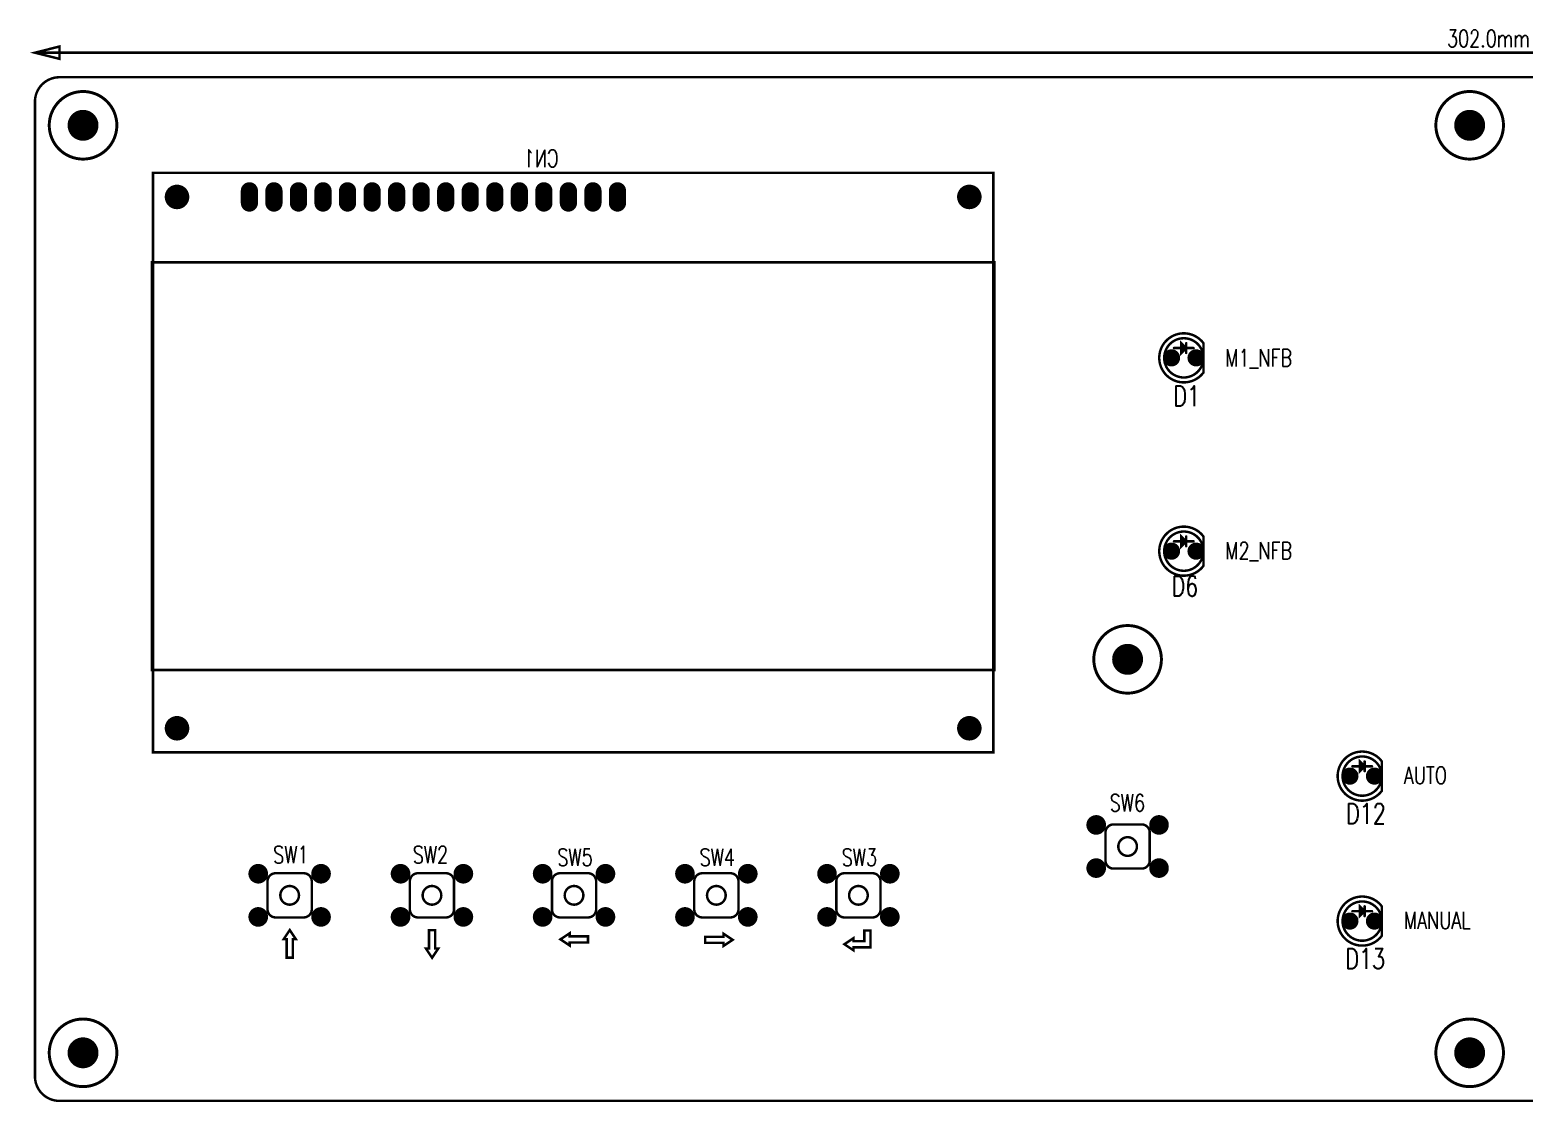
# Model space of a CAD drawing. Extents: x -1 to 307, y -1 to 111.
# Drawn here: x -0.5 to 154.1, y -0.1 to 110.9 of the extents above; entities that cross this region are included whole.
import ezdxf

# ---------------------------------------------------------------- set-up
doc = ezdxf.new("R2010")
doc.units = 0
doc.linetypes.add('TRMIDX_2048', pattern=[2, 1, 1])
doc.layers.get('0').update_dxf_attribs({"linetype": 'CONTINUOUS'})
for name, color, linetype in [('2D_LINE_01', 2, 'CONTINUOUS'), ('2D_LINE_02', 210, 'CONTINUOUS'), ('BOARD_CUTOUT_00', 183, 'CONTINUOUS'), ('BOARD_OUTLINE_00', 183, 'CONTINUOUS'), ('DIMENSION1_24', 183, 'CONTINUOUS'), ('DIMENSION3_24', 183, 'CONTINUOUS'), ('DIMENSION4_24', 183, 'CONTINUOUS'), ('DIMENSION7_24', 183, 'CONTINUOUS'), ('DRIL_PLTE_THRU_01', 106, 'CONTINUOUS'), ('DRIL_PLTE_THRU_02', 16, 'CONTINUOUS'), ('DRIL_SYMBOL', 183, 'CONTINUOUS'), ('PADS_BOT', 1, 'CONTINUOUS'), ('PADS_INNER', 112, 'CONTINUOUS'), ('PADS_TOP', 112, 'CONTINUOUS'), ('PART_NAME_01', 254, 'CONTINUOUS'), ('PART_NAME_02', 34, 'CONTINUOUS'), ('PART_TOP_2DLINE_00', 254, 'CONTINUOUS'), ('TEXT_24', 4, 'CONTINUOUS'), ('TEXT_26', 254, 'CONTINUOUS')]:
    doc.layers.add(name, color=color, linetype=linetype)
doc.styles.add('W0$15', font='simplex', dxfattribs={"width": 0.75})
doc.styles.add('W0$199898', font='simplex', dxfattribs={"width": 0.75})
doc.styles.add('W0$254', font='simplex', dxfattribs={"width": 0.75})

# ---------------------------------------------------------------- blocks, each defined once
blk = doc.blocks.new('SMOOTH_0$254')
at = {"const_width": 0.127}
blk.add_lwpolyline([(-0.0635, 0, 1), (0.0635, 0, 1)], format="xyb", close=True, dxfattribs=at)
blk = doc.blocks.new('BOARD_3')
at = {"layer": 'BOARD_CUTOUT_00', "const_width": 0.254}
blk.add_lwpolyline([(12.1158, -43.146), (99.314, -43.146), (99.314, -85.3608), (12.1158, -85.3608)], close=True, dxfattribs=at)
at = {"layer": 'BOARD_OUTLINE_00', "const_width": 0.254}
blk.add_lwpolyline([(302.006, -127.46, -0.41421356), (299.466, -130), (2.54, -130, -0.41421356), (0, -127.46), (0, -26.5458, -0.41421356), (2.54, -24.0058), (299.466, -24.0058, -0.41421356), (302.006, -26.5458)], format="xyb", close=True, dxfattribs=at)
at = {"layer": 'BOARD_CUTOUT_00'}
for p in [(12.1158, -43.146), (99.314, -43.146), (12.1158, -85.3608), (99.314, -85.3608)]:
    blk.add_blockref('SMOOTH_0$254', p, dxfattribs=at)
at = {"layer": 'BOARD_OUTLINE_00'}
for p in [(302.006, -127.46), (299.466, -130)]:
    blk.add_blockref('SMOOTH_0$254', p, dxfattribs=at)
blk = doc.blocks.new('DRAWING_18')
at = {"layer": '2D_LINE_01', "const_width": 0.254}
blk.add_lwpolyline([(0, 0), (0, 0.635), (-1.905, 0.635), (-1.905, 0.9525), (-2.8575, 0.3175), (-1.905, -0.3175), (-1.905, 0)], close=True, dxfattribs=at)
at = {"layer": '2D_LINE_01'}
for p in [(-2.8575, 0.3175), (-1.905, 0.9525), (-1.905, 0.635), (-1.905, 0), (0, 0.635), (0, 0), (-1.905, -0.3175)]:
    blk.add_blockref('SMOOTH_0$254', p, dxfattribs=at)
blk = doc.blocks.new('DRAWING_19')
at = {"layer": '2D_LINE_01', "const_width": 0.254}
blk.add_lwpolyline([(0, 0), (0, 1.74625), (-0.635, 1.74625), (-0.635, 0.635), (-1.74625, 0.635), (-1.74625, 0.9525), (-2.69875, 0.3175), (-1.74625, -0.3175), (-1.74625, 0)], close=True, dxfattribs=at)
at = {"layer": '2D_LINE_01'}
for p in [(-0.635, 1.74625), (0, 1.74625), (-2.69875, 0.3175), (-1.74625, 0.9525), (-1.74625, 0.635), (-1.74625, 0), (-0.635, 0.635), (0, 0), (-1.74625, -0.3175)]:
    blk.add_blockref('SMOOTH_0$254', p, dxfattribs=at)
blk = doc.blocks.new('DRAWING_20')
at = {"layer": '2D_LINE_01', "const_width": 0.254}
blk.add_lwpolyline([(0, 0), (0, -0.635), (1.905, -0.635), (1.905, -0.9525), (2.8575, -0.3175), (1.905, 0.3175), (1.905, 0)], close=True, dxfattribs=at)
at = {"layer": '2D_LINE_01'}
for p in [(0, 0), (1.905, 0.3175), (1.905, 0), (0, -0.635), (1.905, -0.635), (1.905, -0.9525), (2.8575, -0.3175)]:
    blk.add_blockref('SMOOTH_0$254', p, dxfattribs=at)
blk = doc.blocks.new('DRAWING_21')
at = {"layer": '2D_LINE_01', "const_width": 0.254}
blk.add_lwpolyline([(0, 0), (0.635, 0), (0.635, 1.905), (0.9525, 1.905), (0.3175, 2.8575), (-0.3175, 1.905), (0, 1.905)], close=True, dxfattribs=at)
at = {"layer": '2D_LINE_01'}
for p in [(-0.3175, 1.905), (0, 1.905), (0.3175, 2.8575), (0.635, 1.905), (0.9525, 1.905), (0, 0), (0.635, 0)]:
    blk.add_blockref('SMOOTH_0$254', p, dxfattribs=at)
blk = doc.blocks.new('DRAWING_22')
at = {"layer": '2D_LINE_01', "const_width": 0.254}
blk.add_lwpolyline([(0, 0), (-0.635, 0), (-0.635, -1.905), (-0.9525, -1.905), (-0.3175, -2.8575), (0.3175, -1.905), (0, -1.905)], close=True, dxfattribs=at)
at = {"layer": '2D_LINE_01'}
for p in [(-0.635, 0), (0, 0), (-0.9525, -1.905), (-0.635, -1.905), (-0.3175, -2.8575), (0, -1.905), (0.3175, -1.905)]:
    blk.add_blockref('SMOOTH_0$254', p, dxfattribs=at)
blk = doc.blocks.new('DRAWING_35')
at = {"layer": '2D_LINE_02', "const_width": 0.254}
blk.add_lwpolyline([(0.2286, 0.3048), (87.4268, 0.3048), (87.4268, 42.5196), (0.2286, 42.5196)], close=True, dxfattribs=at)
at = {"layer": '2D_LINE_02'}
for p in [(0.2286, 42.5196), (87.4268, 42.5196), (0.2286, 0.3048), (87.4268, 0.3048)]:
    blk.add_blockref('SMOOTH_0$254', p, dxfattribs=at)
blk = doc.blocks.new('DRAWING_36')
at = {"layer": '2D_LINE_02', "const_width": 0.254}
blk.add_lwpolyline([(0, 0), (86.995, 0), (86.995, 59.9948), (0, 59.9948)], close=True, dxfattribs=at)
at = {"layer": '2D_LINE_02'}
for p in [(0, 59.9948), (86.995, 59.9948), (0, 0), (86.995, 0)]:
    blk.add_blockref('SMOOTH_0$254', p, dxfattribs=at)
blk = doc.blocks.new('D_1DAEFAA_57')
at = {"layer": 'DIMENSION1_24', "linetype": 'TRMIDX_2048', "const_width": 0.254}
blk.add_lwpolyline([(0, 0), (-302.01, 0)], dxfattribs=at)
at = {"layer": 'DIMENSION3_24', "linetype": 'TRMIDX_2048', "const_width": 0.254}
blk.add_lwpolyline([(0, 0), (-2.54, -0.64), (-2.54, 0.64)], close=True, dxfattribs=at)
at = {"layer": 'DIMENSION4_24', "linetype": 'TRMIDX_2048', "const_width": 0.254}
blk.add_lwpolyline([(-302.01, 0), (-299.47, 0.64), (-299.47, -0.64)], close=True, dxfattribs=at)
at = {"layer": 'DIMENSION7_24', "linetype": 'TRMIDX_2048', "const_width": 0.0254}
for points in [[(-302.01, 0), (-302.01, 0)], [(0, 0), (0, 0)]]:
    blk.add_lwpolyline(points, dxfattribs=at)
at = {"layer": 'TEXT_24', "style": 'W0$254', "width": 0.75}
blk.add_text('302.0mm', height=1.778, dxfattribs=at).set_placement((-155.83, 0.58))
blk = doc.blocks.new('PART_BODY_TOP_17')
at = {"layer": 'PART_TOP_2DLINE_00', "const_width": 0.254}
for points in [[(-2.286, 1.524, -0.36397023), (-1.524, 2.286), (1.524, 2.286, -0.36397023), (2.286, 1.524), (2.286, -1.524, -0.36397023), (1.524, -2.286), (-1.524, -2.286, -0.36397023), (-2.286, -1.524)], [(0.9652, -0.0254, 1), (-0.9652, 0.0254, 1)]]:
    blk.add_lwpolyline(points, format="xyb", close=True, dxfattribs=at)
at = {"layer": 'PART_TOP_2DLINE_00'}
for p in [(-2.286, 1.524), (-1.524, 2.286), (1.524, 2.286), (2.286, 1.524), (-2.286, -1.524), (2.286, -1.524), (-1.524, -2.286), (1.524, -2.286)]:
    blk.add_blockref('SMOOTH_0$254', p, dxfattribs=at)
blk = doc.blocks.new('DRIL_SYMBOL_1$1938')
at = {"layer": 'DRIL_SYMBOL', "const_width": 0.0508}
for points in [[(-0.254, 0), (0.254, 0)], [(0, -0.254), (0, 0.254)]]:
    blk.add_lwpolyline(points, dxfattribs=at)
blk = doc.blocks.new('DRIL_HOLE_1$1938')
at = {"const_width": 0.5969}
blk.add_lwpolyline([(-0.29845, 0, 1), (0.29845, 0, 1)], format="xyb", close=True, dxfattribs=at)
blk.add_blockref('DRIL_SYMBOL_1$1938', (0, 0))
blk = doc.blocks.new('PAD_0')
at = {"const_width": 1.016}
blk.add_lwpolyline([(0, -0.508, 1), (0, 0.508, 1)], format="xyb", close=True, dxfattribs=at)
blk = doc.blocks.new('STK_TOP_40')
at = {"layer": 'DRIL_PLTE_THRU_01'}
blk.add_blockref('DRIL_HOLE_1$1938', (0, 0), dxfattribs=at)
at = {"layer": 'DRIL_PLTE_THRU_02'}
blk.add_blockref('DRIL_HOLE_1$1938', (0, 0), dxfattribs=at)
at = {"layer": 'PADS_BOT'}
blk.add_blockref('PAD_0', (0, 0), dxfattribs=at)
at = {"layer": 'PADS_INNER'}
blk.add_blockref('PAD_0', (0, 0), dxfattribs=at)
at = {"layer": 'PADS_TOP'}
blk.add_blockref('PAD_0', (0, 0), dxfattribs=at)
blk = doc.blocks.new('SYM_TOP_11')
for name, p in [('STK_TOP_40', (-3.2512, 2.2352)), ('STK_TOP_40', (3.2512, 2.2352)), ('PART_BODY_TOP_17', (0, 0)), ('STK_TOP_40', (-3.2512, -2.2352)), ('STK_TOP_40', (3.2512, -2.2352))]:
    blk.add_blockref(name, p)
blk = doc.blocks.new('PART_TOP_5')
blk.add_blockref('SYM_TOP_11', (0, 0))
at = {"layer": 'PART_NAME_01', "style": 'W0$254', "width": 0.75}
blk.add_text('SW6', height=1.778, dxfattribs=at).set_placement((-1.8542, 3.6322))
blk = doc.blocks.new('PART_TOP_7')
blk.add_blockref('SYM_TOP_11', (0, 0))
at = {"layer": 'PART_NAME_01', "style": 'W0$254', "width": 0.75}
blk.add_text('SW1', height=1.778, dxfattribs=at).set_placement((-1.7018, 3.3274))
blk = doc.blocks.new('PART_TOP_8')
blk.add_blockref('SYM_TOP_11', (0, 0))
at = {"layer": 'PART_NAME_01', "style": 'W0$254', "width": 0.75}
blk.add_text('SW2', height=1.778, dxfattribs=at).set_placement((-1.9812, 3.3274))
blk = doc.blocks.new('PART_TOP_9')
blk.add_blockref('SYM_TOP_11', (0, 0))
at = {"layer": 'PART_NAME_01', "style": 'W0$254', "width": 0.75}
blk.add_text('SW3', height=1.778, dxfattribs=at).set_placement((-1.7272, 3.048))
blk = doc.blocks.new('PART_TOP_10')
blk.add_blockref('SYM_TOP_11', (0, 0))
at = {"layer": 'PART_NAME_01', "style": 'W0$254', "width": 0.75}
blk.add_text('SW4', height=1.778, dxfattribs=at).set_placement((-1.7272, 3.048))
blk = doc.blocks.new('PART_TOP_11')
blk.add_blockref('SYM_TOP_11', (0, 0))
at = {"layer": 'PART_NAME_01', "style": 'W0$254', "width": 0.75}
blk.add_text('SW5', height=1.778, dxfattribs=at).set_placement((-1.7272, 3.048))
blk = doc.blocks.new('PART_BODY_TOP_33')
at = {"layer": 'PART_TOP_2DLINE_00', "const_width": 0.305}
blk.add_lwpolyline([(3.5, 0, 1), (-3.5, 0, 1)], format="xyb", close=True, dxfattribs=at)
blk = doc.blocks.new('DRIL_SYMBOL_3$2')
at = {"layer": 'DRIL_SYMBOL', "const_width": 0.0508}
for points in [[(-0.254, 0), (0.254, 0)], [(0, -0.254), (0, 0.254)]]:
    blk.add_lwpolyline(points, dxfattribs=at)
blk = doc.blocks.new('DRIL_HOLE_3$2')
at = {"const_width": 1.6}
blk.add_lwpolyline([(-0.8, 0, 1), (0.8, 0, 1)], format="xyb", close=True, dxfattribs=at)
blk.add_blockref('DRIL_SYMBOL_3$2', (0, 0))
blk = doc.blocks.new('PAD_1')
at = {"const_width": 1.6}
blk.add_lwpolyline([(0, -0.8, 1), (0, 0.8, 1)], format="xyb", close=True, dxfattribs=at)
blk = doc.blocks.new('STK_TOP_73')
at = {"layer": 'DRIL_PLTE_THRU_01'}
blk.add_blockref('DRIL_HOLE_3$2', (0, 0), dxfattribs=at)
at = {"layer": 'DRIL_PLTE_THRU_02'}
blk.add_blockref('DRIL_HOLE_3$2', (0, 0), dxfattribs=at)
at = {"layer": 'PADS_BOT'}
blk.add_blockref('PAD_1', (0, 0), dxfattribs=at)
at = {"layer": 'PADS_INNER'}
blk.add_blockref('PAD_1', (0, 0), dxfattribs=at)
at = {"layer": 'PADS_TOP'}
blk.add_blockref('PAD_1', (0, 0), dxfattribs=at)
blk = doc.blocks.new('SYM_TOP_14')
for name in ['PART_BODY_TOP_33', 'STK_TOP_73']:
    blk.add_blockref(name, (0, 0))
blk = doc.blocks.new('PART_TOP_16')
blk.add_blockref('SYM_TOP_14', (0, 0))
blk = doc.blocks.new('PART_TOP_17')
blk.add_blockref('SYM_TOP_14', (0, 0))
blk = doc.blocks.new('PART_BODY_TOP_34')
at = {"layer": 'PART_TOP_2DLINE_00', "const_width": 0.254}
for points in [[(2.032, -1.524, -3.0017373), (2.032, 1.524)], [(2.032, 0, 1), (-2.032, 0, 1)]]:
    blk.add_lwpolyline(points, format="xyb", close=True, dxfattribs=at)
for points in [[(-0.254, 1.524), (-0.254, 0.508), (0.254, 1.016), (-0.254, 1.524)], [(0.254, 1.524), (0.254, 0.508)], [(-1.016, 1.016), (1.016, 1.016)], [(-0.254, 1.27), (-0.254, 0.762), (0, 1.016), (-0.254, 1.27)]]:
    blk.add_lwpolyline(points, dxfattribs=at)
at = {"layer": 'PART_TOP_2DLINE_00'}
for p in [(-0.254, 1.524), (-0.254, 1.524), (0.254, 1.524), (2.032, 1.524), (-1.016, 1.016), (-0.254, 1.27), (-0.254, 1.27), (-0.254, 0.762), (-0.254, 0.508), (0, 1.016), (0.254, 1.016), (0.254, 0.508), (1.016, 1.016), (2.032, -1.524)]:
    blk.add_blockref('SMOOTH_0$254', p, dxfattribs=at)
blk = doc.blocks.new('DRIL_SYMBOL_0$9398')
at = {"layer": 'DRIL_SYMBOL', "const_width": 0.0508}
for points in [[(-0.254, 0), (0.254, 0)], [(0, -0.254), (0, 0.254)]]:
    blk.add_lwpolyline(points, dxfattribs=at)
blk = doc.blocks.new('DRIL_HOLE_0$9398')
at = {"const_width": 0.4699}
blk.add_lwpolyline([(-0.23495, 0, 1), (0.23495, 0, 1)], format="xyb", close=True, dxfattribs=at)
blk.add_blockref('DRIL_SYMBOL_0$9398', (0, 0))
blk = doc.blocks.new('PAD_2')
at = {"const_width": 0.889}
blk.add_lwpolyline([(0, -0.4445, 1), (0, 0.4445, 1)], format="xyb", close=True, dxfattribs=at)
blk = doc.blocks.new('STK_TOP_41')
at = {"layer": 'DRIL_PLTE_THRU_01'}
blk.add_blockref('DRIL_HOLE_0$9398', (0, 0), dxfattribs=at)
at = {"layer": 'DRIL_PLTE_THRU_02'}
blk.add_blockref('DRIL_HOLE_0$9398', (0, 0), dxfattribs=at)
at = {"layer": 'PADS_BOT'}
blk.add_blockref('PAD_2', (0, 0), dxfattribs=at)
at = {"layer": 'PADS_INNER'}
blk.add_blockref('PAD_2', (0, 0), dxfattribs=at)
at = {"layer": 'PADS_TOP'}
blk.add_blockref('PAD_2', (0, 0), dxfattribs=at)
blk = doc.blocks.new('SYM_TOP_15')
for name, p in [('PART_BODY_TOP_34', (0, 0)), ('STK_TOP_41', (-1.27, 0)), ('STK_TOP_41', (1.27, 0))]:
    blk.add_blockref(name, p)
blk = doc.blocks.new('PART_TOP_20')
blk.add_blockref('SYM_TOP_15', (0, 0))
at = {"layer": 'PART_NAME_01', "style": 'W0$15', "width": 0.75}
blk.add_text('D1', height=2.1, dxfattribs=at).set_placement((-1.0922, -5.0038))
blk = doc.blocks.new('PART_TOP_21')
blk.add_blockref('SYM_TOP_15', (0, 0))
at = {"layer": 'PART_NAME_01', "style": 'W0$15', "width": 0.75}
blk.add_text('D6', height=2.1, dxfattribs=at).set_placement((-1.27, -4.6736))
blk = doc.blocks.new('PART_TOP_87')
blk.add_blockref('SYM_TOP_15', (0, 0))
at = {"layer": 'PART_NAME_01', "style": 'W0$15', "width": 0.75}
blk.add_text('D12', height=2.1, dxfattribs=at).set_placement((-1.6764, -4.9276))
blk = doc.blocks.new('PART_TOP_88')
blk.add_blockref('SYM_TOP_15', (0, 0))
at = {"layer": 'PART_NAME_01', "style": 'W0$15', "width": 0.75}
blk.add_text('D13', height=2.1, dxfattribs=at).set_placement((-1.7526, -4.953))
blk = doc.blocks.new('PART_TOP_89')
blk.add_blockref('SYM_TOP_14', (0, 0))
blk = doc.blocks.new('PART_TOP_90')
blk.add_blockref('SYM_TOP_14', (0, 0))
blk = doc.blocks.new('PAD_6')
at = {"const_width": 0.889}
blk.add_lwpolyline([(-0.635, -0.4445), (0.635, -0.4445, 1), (0.635, 0.4445), (-0.635, 0.4445, 1)], format="xyb", close=True, dxfattribs=at)
blk = doc.blocks.new('STK_TOP_43')
at = {"layer": 'DRIL_PLTE_THRU_01'}
blk.add_blockref('DRIL_HOLE_1$1938', (0, 0), dxfattribs=at)
at = {"layer": 'DRIL_PLTE_THRU_02'}
blk.add_blockref('DRIL_HOLE_1$1938', (0, 0), dxfattribs=at)
at = {"layer": 'PADS_BOT', "rotation": 90}
blk.add_blockref('PAD_6', (0, 0), dxfattribs=at)
at = {"layer": 'PADS_INNER', "rotation": 90}
blk.add_blockref('PAD_6', (0, 0), dxfattribs=at)
at = {"layer": 'PADS_TOP', "rotation": 90}
blk.add_blockref('PAD_6', (0, 0), dxfattribs=at)
blk = doc.blocks.new('DRIL_SYMBOL_2$54')
at = {"layer": 'DRIL_SYMBOL', "const_width": 0.0508}
for points in [[(-0.254, 0), (0.254, 0)], [(0, -0.254), (0, 0.254)]]:
    blk.add_lwpolyline(points, dxfattribs=at)
blk = doc.blocks.new('DRIL_HOLE_2$54')
at = {"const_width": 1.27}
blk.add_lwpolyline([(-0.635, 0, 1), (0.635, 0, 1)], format="xyb", close=True, dxfattribs=at)
blk.add_blockref('DRIL_SYMBOL_2$54', (0, 0))
blk = doc.blocks.new('PAD_7')
at = {"const_width": 1.27}
blk.add_lwpolyline([(0, -0.635, 1), (0, 0.635, 1)], format="xyb", close=True, dxfattribs=at)
blk = doc.blocks.new('STK_TOP_44')
at = {"layer": 'DRIL_PLTE_THRU_01'}
blk.add_blockref('DRIL_HOLE_2$54', (0, 0), dxfattribs=at)
at = {"layer": 'DRIL_PLTE_THRU_02'}
blk.add_blockref('DRIL_HOLE_2$54', (0, 0), dxfattribs=at)
at = {"layer": 'PADS_BOT', "rotation": 90}
blk.add_blockref('PAD_7', (0, 0), dxfattribs=at)
at = {"layer": 'PADS_INNER', "rotation": 90}
blk.add_blockref('PAD_7', (0, 0), dxfattribs=at)
at = {"layer": 'PADS_TOP', "rotation": 90}
blk.add_blockref('PAD_7', (0, 0), dxfattribs=at)
blk = doc.blocks.new('SYM_TOP_26')
for name, p in [('STK_TOP_44', (-7.493, 0)), ('STK_TOP_43', (0, 0)), ('STK_TOP_43', (2.54, 0)), ('STK_TOP_43', (5.08, 0)), ('STK_TOP_43', (7.62, 0)), ('STK_TOP_43', (10.16, 0)), ('STK_TOP_43', (12.7, 0)), ('STK_TOP_43', (15.24, 0)), ('STK_TOP_43', (17.78, 0)), ('STK_TOP_43', (20.32, 0)), ('STK_TOP_43', (22.86, 0)), ('STK_TOP_43', (25.4, 0)), ('STK_TOP_43', (27.94, 0)), ('STK_TOP_43', (30.48, 0)), ('STK_TOP_43', (33.02, 0)), ('STK_TOP_43', (35.56, 0)), ('STK_TOP_43', (38.1, 0)), ('STK_TOP_44', (74.5236, 0)), ('STK_TOP_44', (-7.493, -55.0164)), ('STK_TOP_44', (74.5236, -55.0164))]:
    blk.add_blockref(name, p)
blk = doc.blocks.new('PART_TOP_121')
blk.add_blockref('SYM_TOP_26', (0, 0))
at = {"layer": 'PART_NAME_02', "style": 'W0$254', "text_generation_flag": 2, "width": 0.75}
blk.add_text('CN1', height=1.778, dxfattribs=at).set_placement((32.004, 3.0988))
blk = doc.blocks.new('PART_TOP_122')
blk.add_blockref('SYM_TOP_14', (0, 0))

msp = doc.modelspace()

# ---------------------------------------------------------------- block references
for name, p in [('D_1DAEFAA_57', (302.006, 108.5342)), ('BOARD_3', (0, 130)), ('PART_TOP_89', (4.9784, 101.0158)), ('PART_TOP_122', (148.5138, 101.0158)), ('PART_TOP_121', (22.1996, 93.599)), ('DRAWING_36', (12.2174, 36.0934)), ('DRAWING_35', (11.8872, 44.2976)), ('PART_TOP_20', (118.9228, 76.9366)), ('PART_TOP_21', (118.9228, 56.9214)), ('PART_TOP_90', (113.1062, 45.72)), ('PART_TOP_87', (137.3886, 33.6296)), ('PART_TOP_5', (113.1062, 26.3398)), ('PART_TOP_7', (26.3652, 21.2852)), ('PART_TOP_8', (41.0972, 21.2852)), ('PART_TOP_11', (55.8038, 21.2852)), ('PART_TOP_10', (70.5358, 21.2852)), ('PART_TOP_9', (85.2424, 21.2852)), ('PART_TOP_88', (137.3886, 18.6182)), ('DRAWING_21', (26.0604, 14.8336)), ('DRAWING_22', (41.4274, 17.6784)), ('DRAWING_18', (57.2516, 16.4084)), ('DRAWING_20', (69.3674, 16.9926)), ('DRAWING_19', (86.487, 15.9004)), ('PART_TOP_16', (4.9784, 4.9784)), ('PART_TOP_17', (148.5138, 4.9784))]:
    msp.add_blockref(name, p)

# ---------------------------------------------------------------- texts
at = {"layer": 'TEXT_26', "style": 'W0$199898', "width": 0.75}
for s, p in [('M1_NFB', (123.2154, 76.0476)), ('M2_NFB', (123.2154, 56.0832)), ('AUTO', (141.7066, 32.8168)), ('MANUAL', (141.7066, 17.8054))]:
    msp.add_text(s, height=1.778, dxfattribs=at).set_placement(p)

doc.saveas('drawing.dxf')
